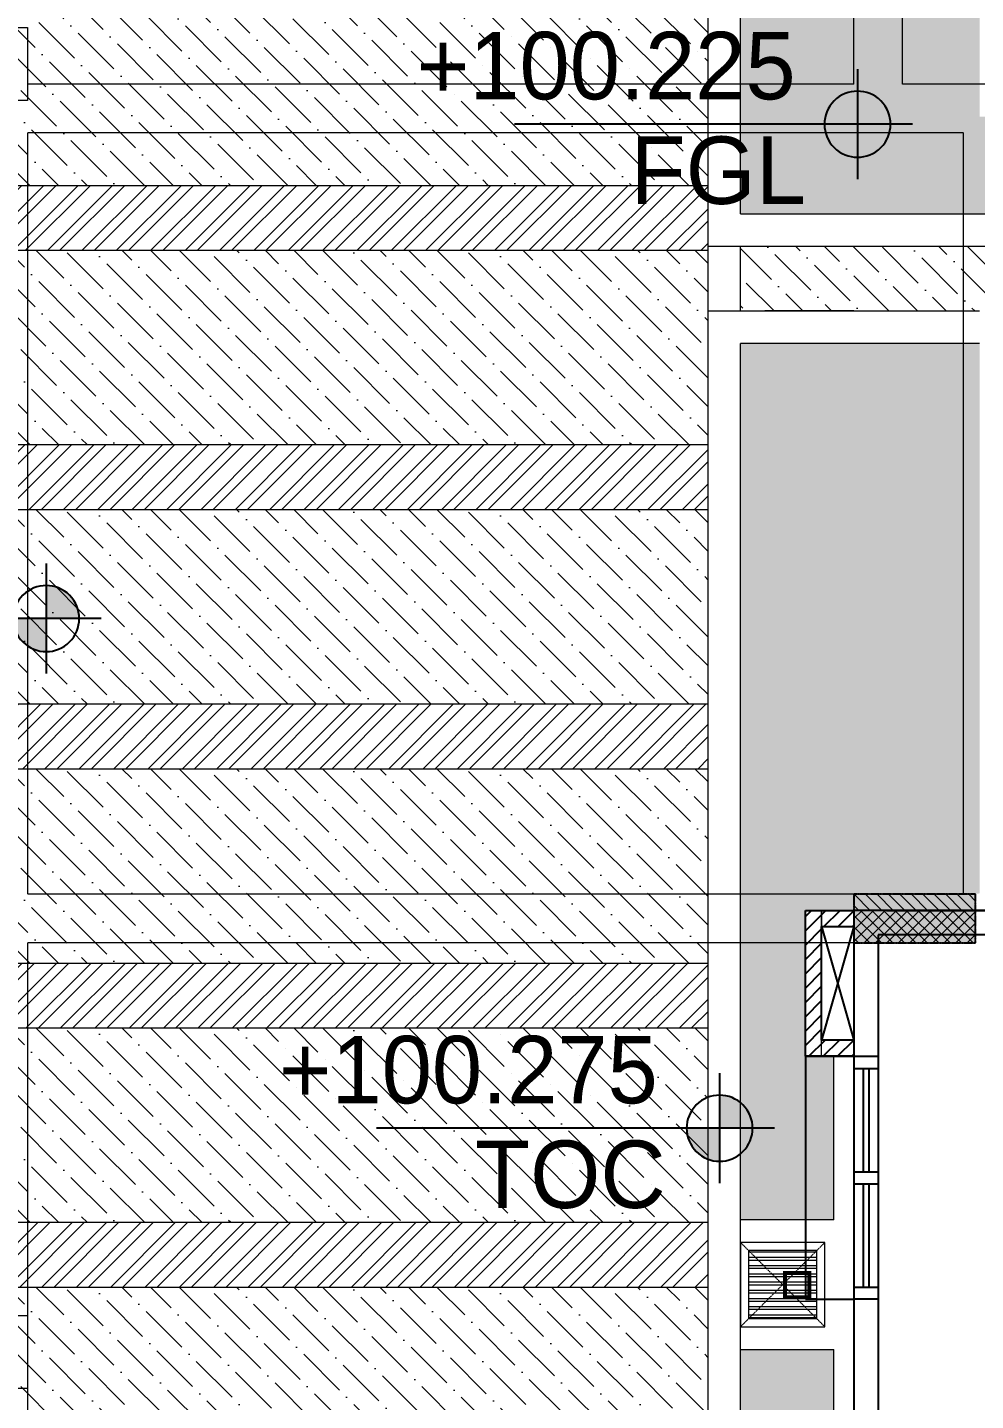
# Model space of a CAD drawing. Header units: millimetres. Extents: x 7964926 to 16080295, y -6277184 to -2986664.
# Drawn here: x 8126011 to 8131861, y -3131735 to -3123260 of the extents above; entities that cross this region are included whole.
import ezdxf

# ---------------------------------------------------------------- set-up
doc = ezdxf.new("R2010")
doc.units = ezdxf.units.MM
doc.header["$LTSCALE"] = 2000
doc.header["$MEASUREMENT"] = 0
for name, pattern in [('( Hidden )', [0.375, 0.25, -0.125]), ('1', [0, 0, 0]), ('DASHED2', [0.375, 0.25, -0.125]), ('HIDDEN', [0.375, 0.25, -0.125])]:
    doc.linetypes.add(name, pattern=pattern)
for name, color, linetype in [('a-chajja', 2, 'HIDDEN'), ('a-col', 8, 'DASHED2'), ('a-cutout', 8, 'Continuous'), ('a-ele 1', 8, 'Continuous'), ('a-hat col', 252, 'Continuous'), ('a-hatch wall', 8, 'Continuous'), ('a-wall', 8, 'Continuous'), ('a-window', 8, 'Continuous'), ('L-FL', 7, 'Continuous')]:
    doc.layers.add(name, color=color, linetype=linetype)
for name, color, linetype, lineweight in [('L - paving', 9, 'Continuous', 5), ('L-base plan', 250, 'Continuous', 5), ('L-CHAMBERS', 50, 'Continuous', 5), ('L-CORECUT', 4, 'Continuous', 5), ('L-ELE 1', 24, 'Continuous', 20), ('L-ELE 2', 30, 'Continuous', 15), ('L-ELE 4', 27, 'Continuous', 9), ('L-HATCH-1', 9, 'Continuous', 5), ('L-lights', 213, 'Continuous', 0), ('L-Paver 400x400', 250, '1', 13), ('L-SHRUBS', 96, 'Continuous', 18), ('STR-Column', 250, 'Continuous', 15), ('STR-Column Hatch', 250, 'Continuous', 15), ('STR-Podium Beam', 8, 'Continuous', 15), ('STR-Podium Column', 250, 'Continuous', 15), ('STR-RCC Up Stand', 250, 'Continuous', 15)]:
    doc.layers.add(name, color=color, linetype=linetype, lineweight=lineweight)
doc.styles.add('Century Gothic', font='GOTHIC.TTF')
doc.styles.get("Standard").update_dxf_attribs({"font": 'romans.shx', "width": 0.75})
pattern_1 = [(315, (7634272.237, -617425.35), (35.3553391, 35.3553391), []), (45, (7634272.237, -617425.35), (-35.3553391, 35.3553391), [])]
pattern_2 = [(315, (7742402.187, -631237.335), (35.3553391, 35.3553391), [])]
pattern_3 = [(45, (0, 0), (-106.0660172, 106.0660172), []), (45, (0, 75), (-106.0660172, 106.0660172), [])]

# ---------------------------------------------------------------- blocks, each defined once
blk = doc.blocks.new('basement - column')
at = {"layer": 'a-hat col'}
h = blk.add_hatch(color=256, dxfattribs=at)
h.dxf.hatch_style = 1
h.paths.add_polyline_path([(143775, -42549.3), (143025, -42549.3), (143025, -42849.3), (143775, -42849.3)])
at = {"layer": 'a-col', "linetype": 'DASHED2', "ltscale": 0.001}
blk.add_lwpolyline([(143025, -42549.3), (143025, -42849.3), (143775, -42849.3), (143775, -42549.3)], close=True, dxfattribs=at)
blk = doc.blocks.new('finish lvl')
h = blk.add_hatch(color=256)
edge = h.paths.add_edge_path()
edge.add_ellipse((0.0378, 0.003), major_axis=(-0.0305, 0.0305), ratio=1, start_angle=-45, end_angle=45)
edge.add_line((-0.0053, 0.003), (0.0378, 0.003))
edge.add_line((0.0378, 0.003), (0.0378, 0.0461))
edge = h.paths.add_edge_path()
edge.add_ellipse((0.0378, 0.003), major_axis=(-0.0305, 0.0305), ratio=1, start_angle=135, end_angle=225)
edge.add_line((0.0809, 0.003), (0.0378, 0.003))
edge.add_line((0.0378, 0.003), (0.0378, -0.0401))
for p, q in [((0.0378, 0.0748), (0.0378, -0.0688)), ((-0.034, 0.003), (0.4857, 0.003))]:
    blk.add_line(p, q)
blk.add_ellipse((0.0378, 0.003), major_axis=(-0.0305, 0.0305), ratio=1, start_param=1.570796326794534, end_param=7.85398163397412)
at = {"layer": 'L-FL'}
for tag, p in [('%%P0.00', (0.1256, 0.0357)), ('FIN.LVL.', (0.1075, -0.103))]:
    blk.add_attdef(tag, p, '', height=0.08, dxfattribs=at)
blk = doc.blocks.new('block 3')
at = {"layer": 'a-hatch wall'}
h = blk.add_hatch(dxfattribs=at)
h.set_pattern_fill('ANSI31', color=256, scale=500)
h.set_pattern_definition([(45, (1424320.437, 166168.526), (-44.1941738, 44.1941738), [])])
h.paths.add_polyline_path([(8208693.7, -2892855.3), (8208493.7, -2892855.3), (8208493.7, -2892155.3), (8208693.7, -2892155.3), (8208693.7, -2892055.3), (8208393.7, -2892055.3), (8208393.7, -2892955.3), (8208693.7, -2892955.3)])
at = {"layer": 'a-chajja', "ltscale": 500}
blk.add_lwpolyline([(8208693.7, -2892955.3), (8208393.7, -2892955.3), (8208393.7, -2894455.3), (8208693.7, -2894455.3)], dxfattribs=at)
at = {"layer": 'a-cutout', "linetype": 'HIDDEN', "ltscale": 1000}
for p, q in [((8208693.7, -2892155.3), (8208493.7, -2892855.3)), ((8208493.7, -2892155.3), (8208693.7, -2892855.3))]:
    blk.add_line(p, q, dxfattribs=at)
at = {"layer": 'a-ele 1'}
blk.add_line((8208893.7, -2892055.3), (8215793.7, -2892055.3), dxfattribs=at)
at = {"layer": 'a-wall'}
for p, q in [((8208393.7, -2892055.3), (8208693.7, -2892055.3)), ((8208693.7, -2892055.3), (8208693.7, -2892955.3)), ((8216043.7, -2892055.3), (8208693.7, -2892055.3)), ((8208843.7, -2892205.3), (8208843.7, -2892955.3)), ((8213293.7, -2892205.3), (8208843.7, -2892205.3)), ((8208393.7, -2892955.3), (8208693.7, -2892955.3)), ((8208693.7, -2892955.3), (8208693.7, -2892955.3)), ((8208693.7, -2892955.3), (8208843.7, -2892955.3)), ((8208693.7, -2894455.3), (8208693.7, -2896205.3)), ((8208843.7, -2894455.3), (8208693.7, -2894455.3)), ((8208843.7, -2894455.3), (8208843.7, -2896005.3))]:
    blk.add_line(p, q, dxfattribs=at)
for points in [[(8208393.7, -2892955.3), (8208393.7, -2892055.3)], [(8208693.7, -2892855.3), (8208493.7, -2892855.3), (8208493.7, -2892155.3), (8208693.7, -2892155.3)]]:
    blk.add_lwpolyline(points, dxfattribs=at)
at = {"layer": 'a-window'}
for p, q in [((8208693.7, -2892955.3), (8208693.7, -2894455.3)), ((8208843.7, -2892955.3), (8208843.7, -2894455.3)), ((8208693.7, -2893030.3), (8208843.7, -2893030.3)), ((8208751.2, -2893030.3), (8208751.2, -2893667.8)), ((8208786.2, -2893030.3), (8208786.2, -2893667.8)), ((8208693.7, -2893667.8), (8208843.7, -2893667.8)), ((8208693.7, -2893742.8), (8208843.7, -2893742.8)), ((8208751.2, -2893742.8), (8208751.2, -2894380.3)), ((8208786.2, -2893742.8), (8208786.2, -2894380.3)), ((8208693.7, -2894380.3), (8208843.7, -2894380.3))]:
    blk.add_line(p, q, dxfattribs=at)

msp = doc.modelspace()

# ---------------------------------------------------------------- hatches: boundary and pattern name
at = {"layer": 'L - paving'}
h = msp.add_hatch(dxfattribs=at)
h.set_pattern_fill('ANSI36', color=256, scale=1000, angle=90)
h.set_pattern_definition([(135, (8191222.22, -3198977.76), (-243.06796, 66.29126), [312.5, -62.5, 0, -62.5])])
h.paths.add_polyline_path([(8130211.1, -3124235), (8130211.1, -3123035), (8124361.3, -3123035), (8124361.3, -3124235)])
h = msp.add_hatch(dxfattribs=at)
h.set_pattern_fill('ANSI36', color=256, scale=1000, angle=90)
h.set_pattern_definition([(135, (8191222.22, -3200577.76), (-243.06796, 66.29126), [312.5, -62.5, 0, -62.5])])
h.paths.add_polyline_path([(8130211.1, -3125835), (8130211.1, -3124635), (8124361.3, -3124635), (8124361.3, -3125835)])
h = msp.add_hatch(dxfattribs=at)
h.set_pattern_fill('ANSI36', color=256, scale=1000, angle=90)
h.set_pattern_definition([(135, (0.13, -1e-05), (-243.067956, 66.2912607), [312.5, -62.5, 0, -62.5])])
h.paths.add_polyline_path([(8138711.2, -3125010), (8138311.2, -3125010), (8138311.2, -3127185), (8138711.2, -3127185)])
h.paths.add_polyline_path([(8130411.1, -3125010), (8138711.2, -3125010), (8138711.2, -3124610), (8130411.1, -3124610)])
h = msp.add_hatch(dxfattribs=at)
h.set_pattern_fill('ANSI36', color=256, scale=1000, angle=90)
h.set_pattern_definition([(135, (8191222.22, -3202177.76), (-243.06796, 66.29126), [312.5, -62.5, 0, -62.5])])
h.paths.add_polyline_path([(8130211.1, -3127435), (8130211.1, -3126235), (8124361.3, -3126235), (8124361.3, -3127435)])
h = msp.add_hatch(dxfattribs=at)
h.set_pattern_fill('ANSI36', color=256, scale=1000, angle=90)
h.set_pattern_definition([(135, (8191222.22, -3203777.76), (-243.06796, 66.29126), [312.5, -62.5, 0, -62.5])])
h.paths.add_polyline_path([(8130211.1, -3129035), (8130211.1, -3127835), (8124361.3, -3127835), (8124361.3, -3129035)])
h = msp.add_hatch(dxfattribs=at)
h.set_pattern_fill('ANSI36', color=256, scale=1000, angle=90)
h.set_pattern_definition([(135, (8191222.22, -3205377.76), (-243.06796, 66.29126), [312.5, -62.5, 0, -62.5])])
h.paths.add_polyline_path([(8130211.1, -3130635), (8130211.1, -3129435), (8124361.3, -3129435), (8124361.3, -3130635)])
h = msp.add_hatch(dxfattribs=at)
h.set_pattern_fill('ANSI36', color=256, scale=1000, angle=90)
h.set_pattern_definition([(135, (8191222.22, -3206977.76), (-243.06796, 66.29126), [312.5, -62.5, 0, -62.5])])
h.paths.add_polyline_path([(8130211.1, -3132235), (8130211.1, -3131035), (8124361.3, -3131035), (8124361.3, -3132235)])
at = {"layer": 'L-HATCH-1'}
h = msp.add_hatch(dxfattribs=at)
h.set_pattern_fill('STEEL', color=26, scale=1200)
h.set_pattern_definition(pattern_3)
h.paths.add_polyline_path([(8130211.1, -3124635), (8130211.1, -3124235), (8122211.3, -3124235), (8122211.3, -3124635)])
h = msp.add_hatch(dxfattribs=at)
h.set_pattern_fill('STEEL', color=26, scale=1200)
h.set_pattern_definition(pattern_3)
h.paths.add_polyline_path([(8130211.1, -3126235), (8130211.1, -3125835), (8122211.3, -3125835), (8122211.3, -3126235)])
h = msp.add_hatch(dxfattribs=at)
h.set_pattern_fill('STEEL', color=26, scale=1200)
h.set_pattern_definition(pattern_3)
h.paths.add_polyline_path([(8130211.1, -3127835), (8130211.1, -3127435), (8122211.3, -3127435), (8122211.3, -3127835)])
h = msp.add_hatch(dxfattribs=at)
h.set_pattern_fill('STEEL', color=26, scale=1200)
h.set_pattern_definition(pattern_3)
h.paths.add_polyline_path([(8130211.1, -3129435), (8130211.1, -3129035), (8122211.3, -3129035), (8122211.3, -3129435)])
h = msp.add_hatch(dxfattribs=at)
h.set_pattern_fill('STEEL', color=26, scale=1200)
h.set_pattern_definition(pattern_3)
h.paths.add_polyline_path([(8130211.1, -3131035), (8130211.1, -3130635), (8122211.3, -3130635), (8122211.3, -3131035)])
at = {"layer": 'L-Paver 400x400', "true_color": 0x636466}
h = msp.add_hatch(dxfattribs=at)
h.set_pattern_fill('ANSI32', color=251, scale=135, angle=315)
h.set_pattern_definition([(0, (0.48, 1.42), (1e-14, 50.625), []), (0, (17.355, -15.46), (1e-14, 50.625), [])])
h.paths.add_polyline_path([(8130461.1, -3130809.6), (8130881.1, -3130809.6), (8130881.1, -3131229.6), (8130461.1, -3131229.6)])
at = {"layer": 'L-SHRUBS'}
h = msp.add_hatch(dxfattribs=at)
h.set_pattern_fill('GRASS', color=256, scale=200)
h.paths.add_polyline_path([(8131356.3, -3120053.6), (8131886.3, -3120053.6), (8131886.3, -3120053.6), (8132186.3, -3120053.6), (8132186.3, -3120310), (8132186.2, -3120310), (8132186.2, -3120010), (8132186.3, -3120010), (8132186.3, -3117110), (8131886.3, -3117110), (8131886.3, -3116210), (8130411.1, -3116210), (8130411.1, -3124410), (8139861.3, -3124410), (8139861.3, -3123810), (8137836.2, -3123810), (8137836.2, -3123910), (8136936.2, -3123910), (8136936.2, -3123810), (8134436.3, -3123810), (8134436.3, -3124110), (8132936.3, -3124110), (8132936.3, -3123910), (8132186.2, -3123910), (8132186.2, -3123810), (8131886.3, -3123810), (8131886.3, -3122910), (8132061.1, -3122910), (8132061.1, -3121410), (8131886.3, -3121410), (8131886.3, -3120853.6), (8131356.3, -3120853.6)])
h = msp.add_hatch(dxfattribs=at)
h.set_pattern_fill('GRASS', color=256, scale=200)
edge = h.paths.add_edge_path()
edge.add_line((8130811.3, -3138285), (8130811.3, -3137385))
edge.add_line((8130811.3, -3137385), (8130986, -3137385))
edge.add_line((8130986, -3137385), (8130986.1, -3131419.6))
edge.add_line((8130986.1, -3131419.6), (8130411.1, -3131419.6))
edge.add_line((8130411.1, -3131419.6), (8130411.1, -3137535))
edge.add_arc((8743960.7, -2810630), 695205.1, 208.0491061, 208.119167)
h.paths.add_polyline_path([(8130411.1, -3130619.6), (8130986.2, -3130619.6), (8130986.2, -3129610), (8130811.3, -3129610), (8130811.3, -3128710), (8131111.2, -3128710), (8131886.2, -3128604.6), (8131886.2, -3125204.6), (8130411.1, -3125210)])
h = msp.add_hatch(dxfattribs=at)
h.set_pattern_fill('GRASS', color=256, scale=200)
h.paths.add_polyline_path([(8138297.8, -3138835), (8139097.8, -3138835), (8139097.8, -3138315), (8138297.8, -3138315)], flags=17)
edge = h.paths.add_edge_path()
edge.add_arc((8131487.9, -3138133.8), 794.3, 190.96793, 298.03292, ccw=False)
edge.add_arc((8131487.9, -3138133.8), 794.3, 190.96793, 298.03292)
edge.add_line((8131861.3, -3138835), (8151974.7, -3138835))
edge.add_line((8151974.7, -3138835), (8151974.7, -3138410))
edge.add_line((8151974.7, -3138410), (8130799.4, -3138410))
edge.add_arc((8132010, -3136924.3), 1916.4, 230.82449, 265.548)
h.paths.add_polyline_path([(8160841.7, -3134822.2), (8160041.7, -3134822.2), (8160041.7, -3134022.2), (8160841.7, -3134022.2)], flags=16)
edge = h.paths.add_edge_path()
edge.add_arc((8159586.3, -3136535), 2300, 270.00004, 360)
edge.add_line((8161886.3, -3136535), (8161886.3, -3127604))
edge.add_line((8161886.3, -3127604), (8160862.6, -3127604))
edge.add_line((8160862.6, -3127604), (8160862.6, -3128264))
edge.add_line((8160862.6, -3128264), (8160062.6, -3128264))
edge.add_line((8160062.6, -3128264), (8160062.6, -3127604))
edge.add_line((8160062.6, -3127604), (8153561.3, -3127604))
edge.add_line((8153561.3, -3127604), (8153561.3, -3125910))
edge.add_line((8153561.3, -3125910), (8152811.3, -3125910))
edge.add_line((8152811.3, -3125910), (8152811.3, -3125210))
edge.add_line((8152811.3, -3125210), (8152806.4, -3125210))
edge.add_line((8152806.4, -3125210), (8152806.4, -3126003.6))
edge.add_line((8152806.4, -3126003.6), (8152006.4, -3126003.6))
edge.add_line((8152006.4, -3126003.6), (8152006.4, -3125335))
edge.add_line((8152006.4, -3125335), (8146236.1, -3125335))
edge.add_line((8146236.1, -3125335), (8146236.1, -3126285))
edge.add_line((8146236.1, -3126285), (8151136, -3126285))
edge.add_line((8151136, -3126285), (8151136.1, -3128710))
edge.add_line((8151136.1, -3128710), (8154636.2, -3128710))
edge.add_line((8154636.2, -3128710), (8154636.2, -3129610))
edge.add_line((8154636.2, -3129610), (8159211.2, -3129610))
edge.add_line((8159211.2, -3129610), (8159211.3, -3130635))
edge.add_line((8159211.3, -3130635), (8159036.3, -3130635))
edge.add_line((8159036.3, -3130635), (8159036.3, -3137385))
edge.add_line((8159036.3, -3137385), (8159211.3, -3137385))
edge.add_line((8159211.3, -3137385), (8159211.3, -3138410))
edge.add_line((8159211.3, -3138410), (8152775.1, -3138410))
edge.add_line((8152775.1, -3138410), (8152775.1, -3138835))
edge.add_line((8152775.1, -3138835), (8159586.3, -3138835))
at = {"layer": 'STR-Column Hatch'}
h = msp.add_hatch(dxfattribs=at)
h.set_pattern_fill('ANSI31', color=250, scale=400, angle=-90)
h.set_pattern_definition(pattern_2)
h.paths.add_polyline_path([(8131111.1, -3128610), (8131111.1, -3128710), (8131861.1, -3128710), (8131861.1, -3128610)])
h = msp.add_hatch(dxfattribs=at)
h.set_pattern_fill('ANSI31', color=250, scale=400, angle=-90)
h.set_pattern_definition(pattern_2)
h.paths.add_polyline_path([(8131111.1, -3128610), (8131111.1, -3128710), (8131861.1, -3128710), (8131861.1, -3128610)])
h = msp.add_hatch(dxfattribs=at)
h.set_pattern_fill('ANSI37', color=250, scale=400, angle=-90)
h.set_pattern_definition(pattern_1)
h.paths.add_polyline_path([(8131111.1, -3128710), (8131111.1, -3128910), (8131861.1, -3128910), (8131861.1, -3128710)])
h = msp.add_hatch(dxfattribs=at)
h.set_pattern_fill('ANSI37', color=250, scale=400, angle=-90)
h.set_pattern_definition(pattern_1)
h.paths.add_polyline_path([(8131111.1, -3128710), (8131111.1, -3128910), (8131861.1, -3128910), (8131861.1, -3128710)])

# ---------------------------------------------------------------- linework, layer by layer
at = {"layer": 'L-CHAMBERS', "color": 42}
for points in [[(8130986.2, -3130619.6), (8130411.1, -3130619.6)], [(8130411.1, -3131419.6), (8130986.1, -3131419.6)]]:
    msp.add_lwpolyline(points, dxfattribs=at)
for points in [[(8130411.1, -3131279.6), (8130931.1, -3131279.6), (8130931.1, -3130759.6), (8130411.1, -3130759.6)], [(8130461.1, -3131229.6), (8130881.1, -3131229.6), (8130881.1, -3130809.6), (8130461.1, -3130809.6)]]:
    msp.add_lwpolyline(points, close=True, dxfattribs=at)
at = {"layer": 'L-CORECUT', "const_width": 25}
msp.add_lwpolyline([(8130836.3, -3130947.5), (8130686.3, -3130947.5), (8130686.3, -3131097.5), (8130836.3, -3131097.5)], close=True, dxfattribs=at)
msp.add_lwpolyline([(8130836.3, -3130947.5), (8130686.3, -3130947.5), (8130686.3, -3131097.5), (8130836.3, -3131097.5)], close=True, dxfattribs=at)
at = {"layer": 'L-ELE 1'}
for p, q in [((8130211.1, -3137535), (8130211.1, -3091469.7)), ((8130211.1, -3124610), (8138711.2, -3124610)), ((8130211.1, -3125010), (8131886.2, -3125010))]:
    msp.add_line(p, q, dxfattribs=at)
at = {"layer": 'L-ELE 2'}
for p, q in [((8130411.1, -3124410), (8130411.1, -3114760)), ((8130411.1, -3124410), (8138911.2, -3124410)), ((8130411.1, -3125010), (8130411.1, -3124610)), ((8130411.1, -3137535), (8130411.1, -3125210)), ((8131886.2, -3125210), (8130411.1, -3125210))]:
    msp.add_line(p, q, dxfattribs=at)
for points in [[(8130986.2, -3130619.6), (8130986.2, -3129610)], [(8131111, -3137385), (8131111.2, -3129610)], [(8130986, -3137385), (8130986.1, -3131419.6)]]:
    msp.add_lwpolyline(points, dxfattribs=at)
at = {"layer": 'L-ELE 4'}
for points in [[(8122211.3, -3124235), (8130211.1, -3124235)], [(8122211.3, -3124635), (8130211.1, -3124635)], [(8122211.3, -3125835), (8130211.1, -3125835)], [(8122211.3, -3126235), (8130211.1, -3126235)], [(8122211.3, -3127435), (8130211.1, -3127435)], [(8122211.3, -3127835), (8130211.1, -3127835)], [(8122211.3, -3129035), (8130211.1, -3129035)], [(8122211.3, -3129435), (8130211.1, -3129435)], [(8122211.3, -3130635), (8130211.1, -3130635)], [(8122211.3, -3131035), (8130211.1, -3131035)]]:
    msp.add_lwpolyline(points, dxfattribs=at)
at = {"layer": 'L-lights'}
msp.add_line((8131111.1, -3125010), (8130561.1, -3125010), dxfattribs=at)
at = {"layer": 'L-Paver 400x400', "color": 251, "linetype": '( Hidden )', "ltscale": 0.005, "true_color": 0x636466}
for p, q in [((8130931.1, -3130759.6), (8130411.1, -3131279.6)), ((8130931.1, -3131279.6), (8130411.1, -3130759.6))]:
    msp.add_line(p, q, dxfattribs=at)
at = {"layer": 'STR-Column', "color": 8}
for points in [[(8131111.1, -3128610), (8131111.1, -3128710), (8131861.1, -3128710), (8131861.1, -3128610)], [(8131111.1, -3128610), (8131111.1, -3128710), (8131861.1, -3128710), (8131861.1, -3128610)], [(8131111.1, -3128710), (8131111.1, -3128910), (8131861.1, -3128910), (8131861.1, -3128710)], [(8131111.1, -3128710), (8131111.1, -3128910), (8131861.1, -3128910), (8131861.1, -3128710)]]:
    msp.add_lwpolyline(points, close=True, dxfattribs=at)
at = {"layer": 'STR-Podium Beam', "linetype": 'HIDDEN', "lineweight": 5, "ltscale": 0.005}
for p, q in [((8131111.1, -3123610), (8131111.1, -3120310)), ((8131111.1, -3123610), (8131111.1, -3120310)), ((8131411.1, -3123610), (8131411.1, -3120310)), ((8131411.1, -3123610), (8131411.1, -3120310)), ((8131111.1, -3123610), (8126011.1, -3123610)), ((8131111.1, -3123610), (8126011.1, -3123610)), ((8132186.1, -3123610), (8131411.1, -3123610)), ((8132186.1, -3123610), (8131411.1, -3123610)), ((8131786.1, -3123910), (8126011.1, -3123910)), ((8126011.1, -3123910), (8126011.1, -3128610)), ((8131786.1, -3123910), (8126011.1, -3123910)), ((8126011.1, -3123910), (8126011.1, -3128610)), ((8131786.1, -3128610), (8131786.1, -3123910)), ((8131786.1, -3128610), (8131786.1, -3123910)), ((8131111.1, -3128610), (8126011.1, -3128610)), ((8131111.1, -3128610), (8126011.1, -3128610)), ((8126011.1, -3128910), (8126011.1, -3131210)), ((8131111.1, -3128910), (8126011.1, -3128910)), ((8126011.1, -3128910), (8126011.1, -3131210)), ((8131111.1, -3128910), (8126011.1, -3128910)), ((8126011.1, -3131660), (8126011.1, -3131810)), ((8126011.1, -3131660), (8126011.1, -3131810))]:
    msp.add_line(p, q, dxfattribs=at)
at = {"layer": 'STR-Podium Column', "color": 8, "linetype": 'ByBlock', "ltscale": 0.005}
for points in [[(8125261.1, -3123260), (8126011.1, -3123260), (8126011.1, -3123710), (8125261.1, -3123710)], [(8125261.1, -3123260), (8126011.1, -3123260), (8126011.1, -3123710), (8125261.1, -3123710)], [(8125261.1, -3131210), (8126011.1, -3131210), (8126011.1, -3131660), (8125261.1, -3131660)], [(8125261.1, -3131210), (8126011.1, -3131210), (8126011.1, -3131660), (8125261.1, -3131660)]]:
    msp.add_lwpolyline(points, close=True, dxfattribs=at)
at = {"layer": 'STR-RCC Up Stand'}
for points in [[(8130911.1, -3128710), (8130811.1, -3128710), (8130811.1, -3129610), (8130911.1, -3129610)], [(8130911.1, -3128710), (8130811.1, -3128710), (8130811.1, -3129610), (8130911.1, -3129610)], [(8130911.1, -3128810), (8131111.1, -3128810), (8131111.1, -3128710), (8130911.1, -3128710)], [(8130911.1, -3128810), (8131111.1, -3128810), (8131111.1, -3128710), (8130911.1, -3128710)], [(8131111.1, -3129610), (8130911.1, -3129610), (8130911.1, -3129510), (8131111.1, -3129510)], [(8131111.1, -3129610), (8130911.1, -3129610), (8130911.1, -3129510), (8131111.1, -3129510)]]:
    msp.add_lwpolyline(points, close=True, dxfattribs=at)

# ---------------------------------------------------------------- block references
at = {"layer": 'L-base plan', "color": 8}
msp.add_blockref('block 3', (-77582.5, -236654.6), dxfattribs=at)
at = {"layer": 'L-FL', "ltscale": 0.5}
ref = msp.add_blockref('finish lvl', (8131311.4, -3123871.4), dxfattribs=dict(at, xscale=-4725.606725105103, yscale=4725.606725105103, zscale=4725.606725105103, rotation=359.9997894630318))
ref.add_attrib('FIN.LVL.', 'FGL', (8129732.3, -3124349.4, 0), dxfattribs={"ltscale": 0.5, "height": 416.57, "rotation": 359.99979, "style": 'Century Gothic'})
ref.add_attrib('%%P0.00', '+100.225', (8128412.4, -3123703.6), dxfattribs={"ltscale": 0.5, "height": 416.57, "rotation": 359.99979, "style": 'Century Gothic'})
ref = msp.add_blockref('finish lvl', (8126305.3, -3126922.8), dxfattribs=dict(at, xscale=-4725.606725105103, yscale=4725.606725105103, zscale=4725.606725105103, rotation=359.9997894630317))
ref.add_attrib('FIN.LVL.', '+99.775 SSL', (8122673.9, -3127400.8, 0), dxfattribs={"ltscale": 0.5, "height": 416.567, "rotation": 359.99979, "style": 'Century Gothic'})
ref.add_attrib('%%P0.00', '+100.05 FL', (8122702, -3126789.6), dxfattribs={"ltscale": 0.5, "height": 416.57, "rotation": 359.99979, "style": 'Century Gothic'})
ref = msp.add_blockref('finish lvl', (8130460.7, -3130068.5), dxfattribs=dict(at, xscale=-4725.606725105103, yscale=4725.606725105103, zscale=4725.606725105103, rotation=0.0002105370784111216))
ref.add_attrib('FIN.LVL.', 'TOC', (8128772.8, -3130546.6, 0), dxfattribs={"ltscale": 0.5, "height": 416.57, "rotation": 0.00021, "style": 'Century Gothic'})
ref.add_attrib('%%P0.00', '+100.275', (8127561.7, -3129900.7), dxfattribs={"ltscale": 0.5, "height": 416.57, "rotation": 0.00021, "style": 'Century Gothic'})
at = {"layer": 'STR-Column', "ltscale": 1000}
msp.add_blockref('basement - column', (7988086.1, -3086060.7), dxfattribs=at)

doc.saveas('drawing.dxf')
